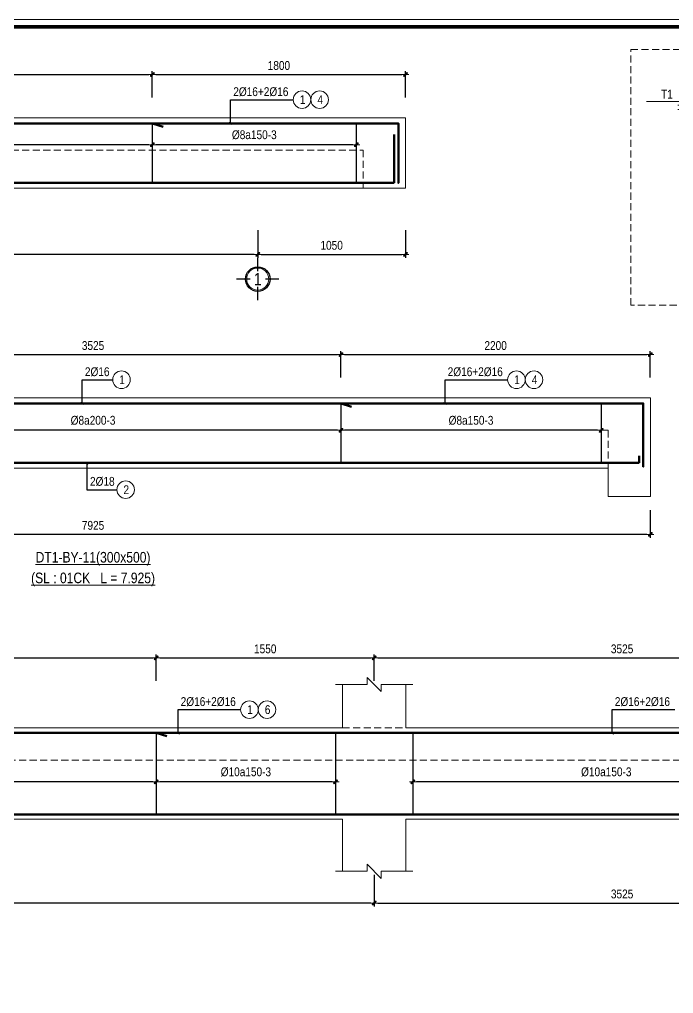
# Model space of a CAD drawing. Header units: millimetres. Extents: x 397144 to 8960116, y 345581 to 674207.
# Drawn here: x 4984705 to 4989355, y 633384 to 640310 of the extents above; entities that cross this region are included whole.
import ezdxf
from ezdxf.enums import TextEntityAlignment as Align
from ezdxf.xclip import XClip

# ---------------------------------------------------------------- set-up
doc = ezdxf.new("R2010")
doc.units = ezdxf.units.MM
doc.header["$XCLIPFRAME"] = 0
doc.header["$PDSIZE"] = -10
doc.linetypes.add('HIDDEN', pattern=[0.375, 0.25, -0.125])
doc.layers.get('0').update_dxf_attribs({"linetype": 'CONTINUOUS'})
doc.layers.get('Defpoints').update_dxf_attribs({"color": 12, "linetype": 'CONTINUOUS'})
for name, color, linetype, lineweight in [('2', 2, 'CONTINUOUS', 20), ('CDAI', 8, 'CONTINUOUS', 30), ('CTHEP', 2, 'CONTINUOUS', 50), ('DBAO', 3, 'CONTINUOUS', 20), ('DGIONG', 4, 'CONTINUOUS', 13), ('KTH', 150, 'CONTINUOUS', 5), ('Net khuat', 8, 'HIDDEN', 13), ('STICK', 1, 'CONTINUOUS', 9), ('TEXT', 7, 'CONTINUOUS', 15)]:
    doc.layers.add(name, color=color, linetype=linetype, lineweight=lineweight)
doc.layers.add('8', color=8, linetype='CONTINUOUS')
doc.layers.add('HATCH', color=7, linetype='CONTINUOUS', lineweight=5, true_color=0x2491ff)
doc.styles.add('HELVECONDENSE', font='VHELVCN_0.TTF')
doc.styles.add('Star-HelCon', font='VHELVCN_0.TTF')
doc.styles.add('TTP-HelCon', font='VHELVCN_0.TTF')
doc.styles.add('VNI-HELVE-CONDENSE', font='VHELVCN_0.TTF')
doc.dimstyles.new('kc-25', dxfattribs={"dimtxt": 62.5, "dimasz": 20, "dimexe": 20, "dimexo": 50, "dimgap": 25, "dimtad": 3, "dimdec": 0, "dimzin": 0, "dimdsep": 46, "dimtxsty": 'VNI-HELVE-CONDENSE', "dimblk": 'DIM', "dimcen": 2.5, "dimclrd": 256, "dimclre": 154, "dimclrt": 7, "dimaunit": 1, "dimadec": 0, "dimazin": 0, "dimtfac": 1, "dimtdec": 0, "dimtix": 1, "dimtmove": 0, "dimatfit": 3, "dimldrblk": 'DOT', "dimfxl": 1, "dimtolj": 1, "dimtzin": 0, "dimarcsym": 0})
doc.dimstyles.new('TTP-25', dxfattribs={"dimscale": 25, "dimtxt": 2.5, "dimasz": 1, "dimexe": 1, "dimexo": 1, "dimgap": 0.09, "dimtad": 0, "dimdec": 4, "dimrnd": 5, "dimzin": 9, "dimdsep": 46, "dimtxsty": 'TTP-HelCon', "dimblk": 'Stick1', "dimcen": 0.09, "dimdle": 1.5, "dimclrd": 256, "dimclre": 256, "dimclrt": 7, "dimadec": 0, "dimazin": 0, "dimtfac": 1, "dimtdec": 4, "dimtmove": 0, "dimatfit": 3, "dimldrblk": '_ArchTick1', "dimfxl": 1, "dimtvp": 1, "dimtolj": 1, "dimtzin": 0, "dimarcsym": 0})

# ---------------------------------------------------------------- blocks, each defined once
blk = doc.blocks.new('Stick1')
at = {"layer": 'STICK'}
h = blk.add_hatch(color=256, dxfattribs=at)
edge = h.paths.add_edge_path()
edge.add_line((0.3, 0.5), (-0.5, -0.3))
edge.add_arc((-0.4, -0.4), 0.141, 135, 315)
edge.add_line((-0.3, -0.5), (0.5, 0.3))
edge.add_arc((0.4, 0.4), 0.141, 315, 495)
blk.add_line((1, 0), (-1, 0), dxfattribs=at)
blk.add_lwpolyline([(0.3, 0.5), (-0.5, -0.3, 1), (-0.3, -0.5), (0.5, 0.3, 1), (0.3, 0.5, 1)], format="xyb", dxfattribs=at)
blk = doc.blocks.new('*D512')
at = {"layer": 'Defpoints', "color": 0, "transparency": 16777216}
for p in [(4981174.3, 638837.7), (4986399.3, 638837.7), (4981174.3, 638639.7)]:
    blk.add_point(p, dxfattribs=at)
at = {"layer": 'KTH', "lineweight": -2, "transparency": 16777216}
for p, q in [((4981174.3, 638812.7), (4981174.3, 638614.7)), ((4986399.3, 638812.7), (4986399.3, 638614.7)), ((4986374.3, 638639.7), (4981199.3, 638639.7))]:
    blk.add_line(p, q, dxfattribs=at)
at = {"layer": 'KTH', "lineweight": -2, "transparency": 16777216, "xscale": 25, "yscale": 25, "zscale": 25, "rotation": 180}
blk.add_blockref('Stick1', (4981174.3, 638639.7), dxfattribs=at)
at = {"layer": 'KTH', "lineweight": -2, "transparency": 16777216, "xscale": 25, "yscale": 25, "zscale": 25}
blk.add_blockref('Stick1', (4986399.3, 638639.7), dxfattribs=at)
at = {"layer": 'KTH', "color": 7, "transparency": 16777216, "insert": (4983786.8, 638703.5), "char_height": 62.5, "attachment_point": 5, "style": 'TTP-HelCon'}
blk.add_mtext('\\A1;5225', dxfattribs=at)
blk = doc.blocks.new('_ArchTick1')
at = {"color": 0, "const_width": 3.81}
blk.add_lwpolyline([(-12.7, -12.7), (12.7, 12.7)], dxfattribs=at)
blk = doc.blocks.new('*D513')
at = {"layer": 'Defpoints', "color": 0, "transparency": 16777216}
for p in [(4985649.3, 639918.1), (4982974.3, 639729.1), (4985649.3, 639729.1)]:
    blk.add_point(p, dxfattribs=at)
at = {"layer": 'KTH', "lineweight": -2, "transparency": 16777216}
for p, q in [((4982974.3, 639754.1), (4982974.3, 639943.1)), ((4982999.3, 639918.1), (4985624.3, 639918.1)), ((4985649.3, 639754.1), (4985649.3, 639943.1))]:
    blk.add_line(p, q, dxfattribs=at)
at = {"layer": 'KTH', "lineweight": -2, "transparency": 16777216, "xscale": 25, "yscale": 25, "zscale": 25, "rotation": 180}
blk.add_blockref('Stick1', (4982974.3, 639918.1), dxfattribs=at)
at = {"layer": 'KTH', "lineweight": -2, "transparency": 16777216, "xscale": 25, "yscale": 25, "zscale": 25}
blk.add_blockref('Stick1', (4985649.3, 639918.1), dxfattribs=at)
at = {"layer": 'KTH', "color": 7, "transparency": 16777216, "insert": (4984311.8, 639981.9), "char_height": 62.5, "attachment_point": 5, "style": 'TTP-HelCon'}
blk.add_mtext('\\A1;2675', dxfattribs=at)
blk = doc.blocks.new('*D514')
at = {"layer": 'Defpoints', "color": 0, "transparency": 16777216}
for p in [(4987449.3, 639918.1), (4985649.3, 639729.1), (4987449.3, 639729.1)]:
    blk.add_point(p, dxfattribs=at)
at = {"layer": 'KTH', "lineweight": -2, "transparency": 16777216}
for p, q in [((4985649.3, 639754.1), (4985649.3, 639943.1)), ((4985674.3, 639918.1), (4987424.3, 639918.1)), ((4987449.3, 639754.1), (4987449.3, 639943.1))]:
    blk.add_line(p, q, dxfattribs=at)
at = {"layer": 'KTH', "lineweight": -2, "transparency": 16777216, "xscale": 25, "yscale": 25, "zscale": 25, "rotation": 180}
blk.add_blockref('Stick1', (4985649.3, 639918.1), dxfattribs=at)
at = {"layer": 'KTH', "lineweight": -2, "transparency": 16777216, "xscale": 25, "yscale": 25, "zscale": 25}
blk.add_blockref('Stick1', (4987449.3, 639918.1), dxfattribs=at)
at = {"layer": 'KTH', "color": 7, "transparency": 16777216, "insert": (4986549.3, 639981.9), "char_height": 62.5, "attachment_point": 5, "style": 'TTP-HelCon'}
blk.add_mtext('\\A1;1800', dxfattribs=at)
blk = doc.blocks.new('*D516')
at = {"layer": 'Defpoints', "color": 0, "transparency": 16777216}
for p in [(4982974.3, 639559.2), (4985649.3, 639559.2), (4982974.3, 639419.2)]:
    blk.add_point(p, dxfattribs=at)
at = {"layer": 'KTH', "lineweight": -2, "transparency": 16777216}
for p, q in [((4982974.3, 639534.2), (4982974.3, 639394.2)), ((4985649.3, 639534.2), (4985649.3, 639394.2)), ((4985624.3, 639419.2), (4982999.3, 639419.2))]:
    blk.add_line(p, q, dxfattribs=at)
at = {"layer": 'KTH', "lineweight": -2, "transparency": 16777216, "xscale": 25, "yscale": 25, "zscale": 25, "rotation": 180}
blk.add_blockref('Stick1', (4982974.3, 639419.2), dxfattribs=at)
at = {"layer": 'KTH', "lineweight": -2, "transparency": 16777216, "xscale": 25, "yscale": 25, "zscale": 25}
blk.add_blockref('Stick1', (4985649.3, 639419.2), dxfattribs=at)
at = {"layer": 'KTH', "color": 7, "transparency": 16777216, "insert": (4984311.8, 639489.1), "char_height": 62.5, "attachment_point": 5, "style": 'TTP-HelCon'}
blk.add_mtext('\\A1;Þ8a200-3', dxfattribs=at)
blk = doc.blocks.new('*D517')
at = {"layer": 'Defpoints', "color": 0, "transparency": 16777216}
for p in [(4985649.3, 639559.2), (4987099.3, 639559.2), (4985649.3, 639419.2)]:
    blk.add_point(p, dxfattribs=at)
at = {"layer": 'KTH', "lineweight": -2, "transparency": 16777216}
for p, q in [((4985649.3, 639534.2), (4985649.3, 639394.2)), ((4987099.3, 639534.2), (4987099.3, 639394.2)), ((4987074.3, 639419.2), (4985674.3, 639419.2))]:
    blk.add_line(p, q, dxfattribs=at)
at = {"layer": 'KTH', "lineweight": -2, "transparency": 16777216, "xscale": 25, "yscale": 25, "zscale": 25, "rotation": 180}
blk.add_blockref('Stick1', (4985649.3, 639419.2), dxfattribs=at)
at = {"layer": 'KTH', "lineweight": -2, "transparency": 16777216, "xscale": 25, "yscale": 25, "zscale": 25}
blk.add_blockref('Stick1', (4987099.3, 639419.2), dxfattribs=at)
at = {"layer": 'KTH', "color": 7, "transparency": 16777216, "insert": (4986374.3, 639489.1), "char_height": 62.5, "attachment_point": 5, "style": 'TTP-HelCon'}
blk.add_mtext('\\A1;Þ8a150-3', dxfattribs=at)
blk = doc.blocks.new('dau truc')
blk.add_circle((0, 0), 180)
at = {"layer": '8'}
for p, q in [((0, 127), (0, 345)), ((-127, 0), (-345, 0)), ((345, 0), (127, 0)), ((0, -345), (0, -127))]:
    blk.add_line(p, q, dxfattribs=at)
blk.add_circle((0, 0), 200, dxfattribs=at)
at = {"layer": 'TEXT', "style": 'HELVECONDENSE'}
blk.add_attdef('A', text='', height=233, dxfattribs=at).set_placement((0, 0), align=Align.MIDDLE)
blk = doc.blocks.new('*D518')
at = {"layer": 'Defpoints', "color": 0, "transparency": 16777216}
for p in [(4986399.3, 638837.7), (4987449.3, 638837.7), (4987449.3, 638639.7)]:
    blk.add_point(p, dxfattribs=at)
at = {"layer": 'KTH', "lineweight": -2, "transparency": 16777216}
for p, q in [((4986399.3, 638812.7), (4986399.3, 638614.7)), ((4987449.3, 638812.7), (4987449.3, 638614.7)), ((4986424.3, 638639.7), (4987424.3, 638639.7))]:
    blk.add_line(p, q, dxfattribs=at)
at = {"layer": 'KTH', "lineweight": -2, "transparency": 16777216, "xscale": 25, "yscale": 25, "zscale": 25, "rotation": 180}
blk.add_blockref('Stick1', (4986399.3, 638639.7), dxfattribs=at)
at = {"layer": 'KTH', "lineweight": -2, "transparency": 16777216, "xscale": 25, "yscale": 25, "zscale": 25}
blk.add_blockref('Stick1', (4987449.3, 638639.7), dxfattribs=at)
at = {"layer": 'KTH', "color": 7, "transparency": 16777216, "insert": (4986924.3, 638703.5), "char_height": 62.5, "attachment_point": 5, "style": 'TTP-HelCon'}
blk.add_mtext('\\A1;1050', dxfattribs=at)
blk = doc.blocks.new('DIM')
h = blk.add_hatch(color=1)
h.paths.add_polyline_path([(0.49, 0.29, 1), (0.29, 0.49), (-0.19, 0), (0.19, 0)])
h.paths.add_polyline_path([(0.19, 0), (-0.19, 0), (-0.49, -0.29, 1), (-0.29, -0.49)])
at = {"color": 9}
for p, q in [((-0.19, 0), (-1.5, 0)), ((0.19, 0), (1.5, 0))]:
    blk.add_line(p, q, dxfattribs=at)
at = {"color": 1}
for p, q in [((-0.49, -0.29), (0.29, 0.49)), ((-0.29, -0.49), (0.49, 0.29)), ((-0.19, 0), (0.19, 0))]:
    blk.add_line(p, q, dxfattribs=at)
blk.add_arc((-0.39, -0.39), 0.138, 135, 315, dxfattribs=at)
blk = doc.blocks.new('*D521')
at = {"layer": 'Defpoints', "color": 0, "transparency": 16777216}
for p in [(4981265.3, 636846.7), (4989190.3, 636846.7), (4981265.3, 636648.7)]:
    blk.add_point(p, dxfattribs=at)
at = {"layer": 'KTH', "lineweight": -2, "transparency": 16777216}
for p, q in [((4981265.3, 636821.7), (4981265.3, 636623.7)), ((4989190.3, 636821.7), (4989190.3, 636623.7)), ((4989165.3, 636648.7), (4981290.3, 636648.7))]:
    blk.add_line(p, q, dxfattribs=at)
at = {"layer": 'KTH', "lineweight": -2, "transparency": 16777216, "xscale": 25, "yscale": 25, "zscale": 25, "rotation": 180}
blk.add_blockref('Stick1', (4981265.3, 636648.7), dxfattribs=at)
at = {"layer": 'KTH', "lineweight": -2, "transparency": 16777216, "xscale": 25, "yscale": 25, "zscale": 25}
blk.add_blockref('Stick1', (4989190.3, 636648.7), dxfattribs=at)
at = {"layer": 'KTH', "color": 7, "transparency": 16777216, "insert": (4985227.8, 636712.5), "char_height": 62.5, "attachment_point": 5, "style": 'TTP-HelCon'}
blk.add_mtext('\\A1;7925', dxfattribs=at)
blk = doc.blocks.new('*D522')
at = {"layer": 'Defpoints', "color": 0, "transparency": 16777216}
for p in [(4986990.3, 637927.1), (4983465.3, 637738.1), (4986990.3, 637738.1)]:
    blk.add_point(p, dxfattribs=at)
at = {"layer": 'KTH', "lineweight": -2, "transparency": 16777216}
for p, q in [((4983465.3, 637763.1), (4983465.3, 637952.1)), ((4986990.3, 637763.1), (4986990.3, 637952.1)), ((4983490.3, 637927.1), (4986965.3, 637927.1))]:
    blk.add_line(p, q, dxfattribs=at)
at = {"layer": 'KTH', "lineweight": -2, "transparency": 16777216, "xscale": 25, "yscale": 25, "zscale": 25, "rotation": 180}
blk.add_blockref('Stick1', (4983465.3, 637927.1), dxfattribs=at)
at = {"layer": 'KTH', "lineweight": -2, "transparency": 16777216, "xscale": 25, "yscale": 25, "zscale": 25}
blk.add_blockref('Stick1', (4986990.3, 637927.1), dxfattribs=at)
at = {"layer": 'KTH', "color": 7, "transparency": 16777216, "insert": (4985227.8, 637990.9), "char_height": 62.5, "attachment_point": 5, "style": 'TTP-HelCon'}
blk.add_mtext('\\A1;3525', dxfattribs=at)
blk = doc.blocks.new('*D523')
at = {"layer": 'Defpoints', "color": 0, "transparency": 16777216}
for p in [(4989190.3, 637927.1), (4986990.3, 637738.1), (4989190.3, 637738.1)]:
    blk.add_point(p, dxfattribs=at)
at = {"layer": 'KTH', "lineweight": -2, "transparency": 16777216}
for p, q in [((4986990.3, 637763.1), (4986990.3, 637952.1)), ((4989190.3, 637763.1), (4989190.3, 637952.1)), ((4987015.3, 637927.1), (4989165.3, 637927.1))]:
    blk.add_line(p, q, dxfattribs=at)
at = {"layer": 'KTH', "lineweight": -2, "transparency": 16777216, "xscale": 25, "yscale": 25, "zscale": 25, "rotation": 180}
blk.add_blockref('Stick1', (4986990.3, 637927.1), dxfattribs=at)
at = {"layer": 'KTH', "lineweight": -2, "transparency": 16777216, "xscale": 25, "yscale": 25, "zscale": 25}
blk.add_blockref('Stick1', (4989190.3, 637927.1), dxfattribs=at)
at = {"layer": 'KTH', "color": 7, "transparency": 16777216, "insert": (4988090.3, 637990.9), "char_height": 62.5, "attachment_point": 5, "style": 'TTP-HelCon'}
blk.add_mtext('\\A1;2200', dxfattribs=at)
blk = doc.blocks.new('*D525')
at = {"layer": 'Defpoints', "color": 0, "transparency": 16777216}
for p in [(4983465.3, 637528.7), (4986990.3, 637528.7), (4983465.3, 637388.7)]:
    blk.add_point(p, dxfattribs=at)
at = {"layer": 'KTH', "lineweight": -2, "transparency": 16777216}
for p, q in [((4983465.3, 637503.7), (4983465.3, 637363.7)), ((4986990.3, 637503.7), (4986990.3, 637363.7)), ((4986965.3, 637388.7), (4983490.3, 637388.7))]:
    blk.add_line(p, q, dxfattribs=at)
at = {"layer": 'KTH', "lineweight": -2, "transparency": 16777216, "xscale": 25, "yscale": 25, "zscale": 25, "rotation": 180}
blk.add_blockref('Stick1', (4983465.3, 637388.7), dxfattribs=at)
at = {"layer": 'KTH', "lineweight": -2, "transparency": 16777216, "xscale": 25, "yscale": 25, "zscale": 25}
blk.add_blockref('Stick1', (4986990.3, 637388.7), dxfattribs=at)
at = {"layer": 'KTH', "color": 7, "transparency": 16777216, "insert": (4985227.8, 637458.6), "char_height": 62.5, "attachment_point": 5, "style": 'TTP-HelCon'}
blk.add_mtext('\\A1;Þ8a200-3', dxfattribs=at)
blk = doc.blocks.new('*D526')
at = {"layer": 'Defpoints', "color": 0, "transparency": 16777216}
for p in [(4986990.3, 637528.7), (4988840.3, 637528.7), (4986990.3, 637388.7)]:
    blk.add_point(p, dxfattribs=at)
at = {"layer": 'KTH', "lineweight": -2, "transparency": 16777216}
for p, q in [((4986990.3, 637503.7), (4986990.3, 637363.7)), ((4988840.3, 637503.7), (4988840.3, 637363.7)), ((4988815.3, 637388.7), (4987015.3, 637388.7))]:
    blk.add_line(p, q, dxfattribs=at)
at = {"layer": 'KTH', "lineweight": -2, "transparency": 16777216, "xscale": 25, "yscale": 25, "zscale": 25, "rotation": 180}
blk.add_blockref('Stick1', (4986990.3, 637388.7), dxfattribs=at)
at = {"layer": 'KTH', "lineweight": -2, "transparency": 16777216, "xscale": 25, "yscale": 25, "zscale": 25}
blk.add_blockref('Stick1', (4988840.3, 637388.7), dxfattribs=at)
at = {"layer": 'KTH', "color": 7, "transparency": 16777216, "insert": (4987915.3, 637458.6), "char_height": 62.5, "attachment_point": 5, "style": 'TTP-HelCon'}
blk.add_mtext('\\A1;Þ8a150-3', dxfattribs=at)
blk = doc.blocks.new('*D538')
at = {"layer": 'Defpoints', "color": 0, "transparency": 16777216}
for p in [(4985677.1, 635770.6), (4982202.1, 635581.6), (4985677.1, 635581.6)]:
    blk.add_point(p, dxfattribs=at)
at = {"layer": 'KTH', "lineweight": -2, "transparency": 16777216}
for p, q in [((4982202.1, 635606.6), (4982202.1, 635795.6)), ((4985677.1, 635606.6), (4985677.1, 635795.6)), ((4982227.1, 635770.6), (4985652.1, 635770.6))]:
    blk.add_line(p, q, dxfattribs=at)
at = {"layer": 'KTH', "lineweight": -2, "transparency": 16777216, "xscale": 25, "yscale": 25, "zscale": 25, "rotation": 180}
blk.add_blockref('Stick1', (4982202.1, 635770.6), dxfattribs=at)
at = {"layer": 'KTH', "lineweight": -2, "transparency": 16777216, "xscale": 25, "yscale": 25, "zscale": 25}
blk.add_blockref('Stick1', (4985677.1, 635770.6), dxfattribs=at)
at = {"layer": 'KTH', "color": 7, "transparency": 16777216, "insert": (4983939.6, 635834.4), "char_height": 62.5, "attachment_point": 5, "style": 'TTP-HelCon'}
blk.add_mtext('\\A1;3475', dxfattribs=at)
blk = doc.blocks.new('*D539')
at = {"layer": 'Defpoints', "color": 0, "transparency": 16777216}
for p in [(4990752.1, 635770.6), (4987227.1, 635581.6), (4990752.1, 635581.6)]:
    blk.add_point(p, dxfattribs=at)
at = {"layer": 'KTH', "lineweight": -2, "transparency": 16777216}
for p, q in [((4987227.1, 635606.6), (4987227.1, 635795.6)), ((4990752.1, 635606.6), (4990752.1, 635795.6)), ((4987252.1, 635770.6), (4990727.1, 635770.6))]:
    blk.add_line(p, q, dxfattribs=at)
at = {"layer": 'KTH', "lineweight": -2, "transparency": 16777216, "xscale": 25, "yscale": 25, "zscale": 25, "rotation": 180}
blk.add_blockref('Stick1', (4987227.1, 635770.6), dxfattribs=at)
at = {"layer": 'KTH', "lineweight": -2, "transparency": 16777216, "xscale": 25, "yscale": 25, "zscale": 25}
blk.add_blockref('Stick1', (4990752.1, 635770.6), dxfattribs=at)
at = {"layer": 'KTH', "color": 7, "transparency": 16777216, "insert": (4988989.6, 635834.4), "char_height": 62.5, "attachment_point": 5, "style": 'TTP-HelCon'}
blk.add_mtext('\\A1;3525', dxfattribs=at)
blk = doc.blocks.new('*D540')
at = {"layer": 'Defpoints', "color": 0, "transparency": 16777216}
for p in [(4980652.1, 634253.2), (4987227.1, 634253.2), (4980652.1, 634027.9)]:
    blk.add_point(p, dxfattribs=at)
at = {"layer": 'KTH', "lineweight": -2, "transparency": 16777216}
for p, q in [((4980652.1, 634228.2), (4980652.1, 634002.9)), ((4987227.1, 634228.2), (4987227.1, 634002.9)), ((4987202.1, 634027.9), (4980677.1, 634027.9))]:
    blk.add_line(p, q, dxfattribs=at)
at = {"layer": 'KTH', "lineweight": -2, "transparency": 16777216, "xscale": 25, "yscale": 25, "zscale": 25, "rotation": 180}
blk.add_blockref('Stick1', (4980652.1, 634027.9), dxfattribs=at)
at = {"layer": 'KTH', "lineweight": -2, "transparency": 16777216, "xscale": 25, "yscale": 25, "zscale": 25}
blk.add_blockref('Stick1', (4987227.1, 634027.9), dxfattribs=at)
at = {"layer": 'KTH', "color": 7, "transparency": 16777216, "insert": (4983939.6, 634091.7), "char_height": 62.5, "attachment_point": 5, "style": 'TTP-HelCon'}
blk.add_mtext('\\A1;6575', dxfattribs=at)
blk = doc.blocks.new('*D541')
at = {"layer": 'Defpoints', "color": 0, "transparency": 16777216}
for p in [(4987227.1, 634253.2), (4990752.1, 634253.2), (4990752.1, 634027.9)]:
    blk.add_point(p, dxfattribs=at)
at = {"layer": 'KTH', "lineweight": -2, "transparency": 16777216}
for p, q in [((4987227.1, 634228.2), (4987227.1, 634002.9)), ((4990752.1, 634228.2), (4990752.1, 634002.9)), ((4987252.1, 634027.9), (4990727.1, 634027.9))]:
    blk.add_line(p, q, dxfattribs=at)
at = {"layer": 'KTH', "lineweight": -2, "transparency": 16777216, "xscale": 25, "yscale": 25, "zscale": 25, "rotation": 180}
blk.add_blockref('Stick1', (4987227.1, 634027.9), dxfattribs=at)
at = {"layer": 'KTH', "lineweight": -2, "transparency": 16777216, "xscale": 25, "yscale": 25, "zscale": 25}
blk.add_blockref('Stick1', (4990752.1, 634027.9), dxfattribs=at)
at = {"layer": 'KTH', "color": 7, "transparency": 16777216, "insert": (4988989.6, 634091.7), "char_height": 62.5, "attachment_point": 5, "style": 'TTP-HelCon'}
blk.add_mtext('\\A1;3525', dxfattribs=at)
blk = doc.blocks.new('*D542')
at = {"layer": 'Defpoints', "color": 0, "transparency": 16777216}
for p in [(4982202.1, 635044.2), (4985677.1, 635044.2), (4982202.1, 634889.7)]:
    blk.add_point(p, dxfattribs=at)
at = {"layer": 'KTH', "lineweight": -2, "transparency": 16777216}
for p, q in [((4982202.1, 635019.2), (4982202.1, 634864.7)), ((4985677.1, 635019.2), (4985677.1, 634864.7)), ((4985652.1, 634889.7), (4982227.1, 634889.7))]:
    blk.add_line(p, q, dxfattribs=at)
at = {"layer": 'KTH', "lineweight": -2, "transparency": 16777216, "xscale": 25, "yscale": 25, "zscale": 25, "rotation": 180}
blk.add_blockref('Stick1', (4982202.1, 634889.7), dxfattribs=at)
at = {"layer": 'KTH', "lineweight": -2, "transparency": 16777216, "xscale": 25, "yscale": 25, "zscale": 25}
blk.add_blockref('Stick1', (4985677.1, 634889.7), dxfattribs=at)
at = {"layer": 'KTH', "color": 7, "transparency": 16777216, "insert": (4983939.6, 634959.6), "char_height": 62.5, "attachment_point": 5, "style": 'TTP-HelCon'}
blk.add_mtext('\\A1;Þ10a200-3', dxfattribs=at)
blk = doc.blocks.new('*D543')
at = {"layer": 'Defpoints', "color": 0, "transparency": 16777216}
for p in [(4987502.1, 635044.2), (4990252.1, 635044.2), (4987502.1, 634889.7)]:
    blk.add_point(p, dxfattribs=at)
at = {"layer": 'KTH', "lineweight": -2, "transparency": 16777216}
for p, q in [((4987502.1, 635019.2), (4987502.1, 634864.7)), ((4990252.1, 635019.2), (4990252.1, 634864.7)), ((4990227.1, 634889.7), (4987527.1, 634889.7))]:
    blk.add_line(p, q, dxfattribs=at)
at = {"layer": 'KTH', "lineweight": -2, "transparency": 16777216, "xscale": 25, "yscale": 25, "zscale": 25, "rotation": 180}
blk.add_blockref('Stick1', (4987502.1, 634889.7), dxfattribs=at)
at = {"layer": 'KTH', "lineweight": -2, "transparency": 16777216, "xscale": 25, "yscale": 25, "zscale": 25}
blk.add_blockref('Stick1', (4990252.1, 634889.7), dxfattribs=at)
at = {"layer": 'KTH', "color": 7, "transparency": 16777216, "insert": (4988877.1, 634959.6), "char_height": 62.5, "attachment_point": 5, "style": 'TTP-HelCon'}
blk.add_mtext('\\A1;Þ10a150-3', dxfattribs=at)
blk = doc.blocks.new('*D1023')
at = {"layer": 'Defpoints', "color": 0, "transparency": 16777216}
for p in [(4987227.1, 635770.6), (4985677.1, 635581.6), (4987227.1, 635581.6)]:
    blk.add_point(p, dxfattribs=at)
at = {"layer": 'KTH', "lineweight": -2, "transparency": 16777216}
for p, q in [((4985677.1, 635606.6), (4985677.1, 635795.6)), ((4987227.1, 635606.6), (4987227.1, 635795.6)), ((4985702.1, 635770.6), (4987202.1, 635770.6))]:
    blk.add_line(p, q, dxfattribs=at)
at = {"layer": 'KTH', "lineweight": -2, "transparency": 16777216, "xscale": 25, "yscale": 25, "zscale": 25, "rotation": 180}
blk.add_blockref('Stick1', (4985677.1, 635770.6), dxfattribs=at)
at = {"layer": 'KTH', "lineweight": -2, "transparency": 16777216, "xscale": 25, "yscale": 25, "zscale": 25}
blk.add_blockref('Stick1', (4987227.1, 635770.6), dxfattribs=at)
at = {"layer": 'KTH', "color": 7, "transparency": 16777216, "insert": (4986452.1, 635834.4), "char_height": 62.5, "attachment_point": 5, "style": 'TTP-HelCon'}
blk.add_mtext('\\A1;1550', dxfattribs=at)
blk = doc.blocks.new('*D1024')
at = {"layer": 'Defpoints', "color": 0, "transparency": 16777216}
for p in [(4985677.1, 635044.2), (4986952.1, 635044.2), (4985677.1, 634889.7)]:
    blk.add_point(p, dxfattribs=at)
at = {"layer": 'KTH', "lineweight": -2, "transparency": 16777216}
for p, q in [((4985677.1, 635019.2), (4985677.1, 634864.7)), ((4986952.1, 635019.2), (4986952.1, 634864.7)), ((4986927.1, 634889.7), (4985702.1, 634889.7))]:
    blk.add_line(p, q, dxfattribs=at)
at = {"layer": 'KTH', "lineweight": -2, "transparency": 16777216, "xscale": 25, "yscale": 25, "zscale": 25, "rotation": 180}
blk.add_blockref('Stick1', (4985677.1, 634889.7), dxfattribs=at)
at = {"layer": 'KTH', "lineweight": -2, "transparency": 16777216, "xscale": 25, "yscale": 25, "zscale": 25}
blk.add_blockref('Stick1', (4986952.1, 634889.7), dxfattribs=at)
at = {"layer": 'KTH', "color": 7, "transparency": 16777216, "insert": (4986314.6, 634959.6), "char_height": 62.5, "attachment_point": 5, "style": 'TTP-HelCon'}
blk.add_mtext('\\A1;Þ10a150-3', dxfattribs=at)
blk = doc.blocks.new('CODE')
at = {"layer": 'DBAO'}
for p, q in [((-62.5, -20), (-62.5, 105)), ((-62.5, 0), (-137.5, 30)), ((-137.5, 30), (0, 30)), ((-137.5, 0), (0, 0)), ((-112.5, 55), (223.6, 55))]:
    blk.add_line(p, q, dxfattribs=at)
at = {"layer": 'HATCH', "color": 1}
blk.add_solid([(-62.5, 0), (-137.5, 30), (-62.5, 30)], dxfattribs=at)
blk = doc.blocks.new('CHG_XX_Khung ten')
blk.add_lwpolyline([(15, 579), (826, 579), (826, 15), (15, 15)], close=True)
at = {"color": 4, "linetype": 'Continuous', "const_width": 1}
blk.add_lwpolyline([(17, 577), (824, 577), (824, 17), (17, 17)], close=True, dxfattribs=at)
blk = doc.blocks.new('BY-18')
at = {"layer": 'CTHEP'}
blk.add_line((5138019.31863, 546695.82682), (5214372.22878, 546695.77869), dxfattribs=at)
for points in [[(5214555.59356, 546376.57918), (5214555.59356, 547004.7664), (5137865.59357, 547004.84194)], [(5153373.34267, 546382.82784), (5162804.59965, 546382.82083), (5163384.46139, 546382.81892), (5170035.59357, 546382.79064), (5170609.63908, 546382.78875), (5214493.76072, 546382.7666), (5214493.76072, 546905.64212)]]:
    blk.add_lwpolyline(points, dxfattribs=at)
at = {"layer": 'DBAO'}
blk.add_lwpolyline([(5162910.95484, 547043.68418), (5137835.59357, 547043.85344), (5137835.59357, 546343.84194), (5137835.59357, 546343.84194), (5137835.59357, 546023.84194)], dxfattribs=at)
at = {"layer": 'Net khuat', "ltscale": 200}
blk.add_lwpolyline([(5137835.59357, 546343.84194), (5137835.59357, 546343.84194), (5138435.59357, 546343.84194), (5138435.59357, 546813.84194), (5214585.59357, 546813.84194)], dxfattribs=at)

msp = doc.modelspace()

# ---------------------------------------------------------------- linework, layer by layer
at = {"layer": 'CDAI', "ltscale": 52.5}
for p, q in [((4985649.3233, 639574.68572), (4985649.3233, 639144.68572)), ((4987099.3233, 639574.68572), (4987099.3233, 639144.68572)), ((4986990.34869, 637583.65846), (4986990.34869, 637153.65846)), ((4988840.34869, 637583.65846), (4988840.34869, 637153.65846)), ((4985677.09532, 635238.21023), (4985677.09532, 634658.21023)), ((4986952.09532, 635238.21023), (4986952.09532, 634658.21023)), ((4987502.09533, 635238.21023), (4987502.09533, 634658.21023))]:
    msp.add_line(p, q, dxfattribs=at)
at = {"layer": 'CTHEP'}
for p, q in [((4985650.3233, 639570.68572), (4985725.3233, 639545.68572)), ((4987370.06877, 639148.68572), (4987370.06877, 639492.70312)), ((4986991.34869, 637579.65846), (4987066.34869, 637554.65846)), ((4989110.34869, 637157.65846), (4989110.34869, 637207.65846)), ((4990702.09532, 635238.21023), (4977047.09533, 635238.21023)), ((4985752.09532, 635213.21023), (4985677.09532, 635238.21023))]:
    msp.add_line(p, q, dxfattribs=at)
for points in [[(4981219.32329, 639150.71369), (4981219.32329, 639570.68572), (4987399.3233, 639570.68572), (4987399.3233, 639147.15367), (4987399.3233, 639147.15367)], [(4981240.94379, 639148.68572), (4987370.06877, 639148.68572)], [(4981310.34869, 637129.65846), (4981310.34869, 637579.65846), (4989140.34869, 637579.65846), (4989140.34869, 637129.65846), (4989140.34869, 637129.65846)], [(4981340.34869, 637157.65846), (4989110.34869, 637157.65846)], [(4977102.09533, 635043.19602), (4977102.09533, 634658.21023), (4990652.09532, 634658.21023)]]:
    msp.add_lwpolyline(points, dxfattribs=at)
at = {"layer": 'DBAO'}
for p, q in [((4981265.34869, 637618.65846), (4989190.34869, 637618.65846)), ((4989190.34869, 637618.65846), (4989190.34869, 636918.65846)), ((4988890.34869, 637118.65846), (4981565.34869, 637118.65846)), ((4988890.34869, 637118.65846), (4988890.34869, 636918.65846)), ((4988890.34869, 636918.65846), (4989190.34869, 636918.65846))]:
    msp.add_line(p, q, dxfattribs=at)
for points in [[(4981174.32329, 639609.68572), (4987449.3233, 639609.68572), (4987449.3233, 639609.68572), (4987449.3233, 639109.68572), (4981174.32329, 639109.68572), (4981174.32329, 639109.68572), (4981174.32329, 639609.68572), (4981174.32329, 639609.68572)], [(4981102.09533, 635581.60457), (4981102.09533, 635273.21023), (4987002.09532, 635273.21023)], [(4987002.09532, 635581.60457), (4987002.09532, 635273.21023)], [(4987452.09532, 635273.21023), (4990302.09532, 635273.21023), (4990302.09532, 635581.60457)], [(4987452.09532, 635581.60457), (4987452.09532, 635273.21023)], [(4981102.09533, 634253.21023), (4981102.09533, 634623.21023), (4987002.09532, 634623.21023)], [(4987002.09532, 634253.21023), (4987002.09532, 634623.21023)], [(4987452.09532, 634623.21023), (4990302.09532, 634623.21023), (4990302.09532, 634253.21023)], [(4987452.09532, 634253.21023), (4987452.09532, 634623.21023)]]:
    msp.add_lwpolyline(points, dxfattribs=at)
at = {"layer": 'DGIONG'}
for points in [[(4986952.09532, 635581.60457), (4987177.09532, 635581.60457), (4987177.09532, 635631.60457), (4987277.09532, 635531.60457), (4987277.09532, 635581.60457), (4987502.09532, 635581.60457)], [(4986952.09532, 634253.21023), (4987177.09532, 634253.21023), (4987177.09532, 634303.21023), (4987277.09532, 634203.21023), (4987277.09532, 634253.21023), (4987502.09532, 634253.21023)]]:
    msp.add_lwpolyline(points, dxfattribs=at)
for centre in [(4986713.80554, 639739.19483), (4986838.80554, 639739.19483), (4985430.00934, 637748.16757), (4988238.33093, 637748.16757), (4988363.33093, 637748.16757), (4985459.87043, 636966.6142), (4986339.78296, 635402.71934), (4986464.78296, 635402.71934)]:
    msp.add_circle(centre, 62.5, dxfattribs=at)
at = {"layer": 'Net khuat', "ltscale": 200}
for p, q in [((4981574.32329, 639379.68572), (4987149.3233, 639379.68572)), ((4987149.3233, 639379.68572), (4987149.3233, 639109.68572)), ((4981565.34869, 637388.65846), (4988890.34869, 637388.65846)), ((4988890.34869, 637388.65846), (4988890.34869, 637118.65846)), ((4987002.09532, 635273.21023), (4987452.09532, 635273.21023)), ((4980952.09533, 635044.18697), (4990302.09532, 635044.18697))]:
    msp.add_line(p, q, dxfattribs=at)
msp.add_lwpolyline([(4989052.51834, 640096.62797), (4990877.60863, 640096.62797), (4990877.60863, 638278.33582), (4989052.51834, 638278.33582)], close=True, dxfattribs=at)

# ---------------------------------------------------------------- block references
at = {"layer": '2', "ltscale": 300}
ref = msp.add_blockref('dau truc', (4986399.32329, 638463.84332), dxfattribs=dict(at, xscale=0.4367131292819977, yscale=0.4367131292819977, zscale=0.4367131292819977))
ref.add_attrib('A', '1', dxfattribs={"layer": 'TEXT', "height": 87.5, "style": 'HELVECONDENSE'}).set_placement((4986399.32329, 638463.84332), align=Align.MIDDLE)
at = {"layer": 'CDAI'}
ref = msp.add_blockref('BY-18', (-155872.1137, 90077.61956), dxfattribs=at)
XClip(ref).set_block_clipping_path([(5153708.7251871489, 545383.9149521468), (5170810.3260711264, 547704.4349580166)])
ref = msp.add_blockref('BY-18', (-172036.49636, 87743.96374), dxfattribs=at)
XClip(ref).set_block_clipping_path([(5169868.4667824525, 545261.8675704836), (5186892.9658122761, 547704.4349580166)])
at = {"layer": 'KTH', "linetype": 'Continuous', "xscale": -1}
msp.add_blockref('CODE', (4989387.05103, 639670.32657), dxfattribs=at)

# ---------------------------------------------------------------- texts
at = {"layer": 'TEXT', "style": 'TTP-HelCon'}
for s, p in [('2Þ16+2Þ16', (4986224.80351, 639765.04778)), ('2Þ16', (4985169.88545, 637774.02051)), ('2Þ16+2Þ16', (4987749.32891, 637774.02051)), ('2Þ18', (4985206.06257, 636994.51125)), ('2Þ16+2Þ16', (4985850.78094, 635428.57228)), ('2Þ16+2Þ16', (4988937.74501, 635428.57228))]:
    msp.add_text(s, height=62.5, dxfattribs=at).set_placement(p)
at = {"layer": 'TEXT', "style": 'Star-HelCon'}
for s, p in [('1', (4986717.9722, 639739.19483)), ('4', (4986842.9722, 639739.19483)), ('1', (4985434.17601, 637748.16757)), ('1', (4988242.4976, 637748.16757)), ('4', (4988367.4976, 637748.16757)), ('2', (4985464.0371, 636966.6142)), ('1', (4986343.94963, 635402.71934)), ('6', (4986468.94963, 635402.71934))]:
    msp.add_text(s, height=62.5, dxfattribs=at).set_placement(p, align=Align.MIDDLE)
at = {"layer": 'TEXT', "style": 'TTP-HelCon'}
msp.add_text('T1    ', height=62.5, dxfattribs=at).set_placement((4989429.3177, 639747.32157), align=Align.RIGHT)
for s, p in [('%%UDT1-BY-11(300x500)', (4985227.84869, 636448.68059)), ('%%U(SL : 01CK   L = 7.925)', (4985227.84869, 636301.78599))]:
    msp.add_text(s, height=75, dxfattribs=at).set_placement(p, align=Align.CENTER)

# ---------------------------------------------------------------- dimensions: what is measured, and where the dimension line sits
at = {"layer": 'KTH'}
for base, p1, p2, picture, middle in [((4985649.3233, 639918.08006), (4982974.32329, 639729.08006), (4985649.3233, 639729.08006), '*D513', (4984311.8233, 639981.9134)), ((4987449.3233, 639918.08006), (4985649.3233, 639729.08006), (4987449.3233, 639729.08006), '*D514', (4986549.3233, 639981.9134)), ((4987449.3233, 638639.70785), (4986399.32329, 638837.68572), (4987449.3233, 638837.68572), '*D518', (4986924.32329, 638703.54119)), ((4986990.34869, 637927.0528), (4983465.34869, 637738.0528), (4986990.34869, 637738.0528), '*D522', (4985227.84869, 637990.88613)), ((4989190.34869, 637927.0528), (4986990.34869, 637738.0528), (4989190.34869, 637738.0528), '*D523', (4988090.34869, 637990.88613)), ((4985677.09532, 635770.60457), (4982202.09533, 635581.60457), (4985677.09532, 635581.60457), '*D538', (4983939.59533, 635834.4379)), ((4987227.09532, 635770.60457), (4985677.09532, 635581.60457), (4987227.09532, 635581.60457), '*D1023', (4986452.09532, 635834.4379)), ((4990752.09532, 635770.60457), (4987227.09532, 635581.60457), (4990752.09532, 635581.60457), '*D539', (4988989.59532, 635834.4379))]:
    dim = msp.add_linear_dim(base=base, p1=p1, p2=p2, angle=180, dimstyle='TTP-25', override={"dimtmove": 1}, dxfattribs=at)
    dim.commit()
    dim.dimension.update_dxf_attribs({"geometry": picture, "text_midpoint": middle})
for base, p1, p2, text, picture, middle in [((4982974.32329, 639419.19527), (4985649.3233, 639559.20845), (4982974.32329, 639559.20845), 'Þ8a200-3', '*D516', (4984311.8233, 639489.11194)), ((4985649.3233, 639419.19527), (4987099.3233, 639559.20845), (4985649.3233, 639559.20845), 'Þ8a150-3', '*D517', (4986374.3233, 639489.11194)), ((4983465.34869, 637388.65846), (4986990.34869, 637528.67164), (4983465.34869, 637528.67164), 'Þ8a200-3', '*D525', (4985227.84869, 637458.57512)), ((4986990.34869, 637388.65846), (4988840.34869, 637528.67164), (4986990.34869, 637528.67164), 'Þ8a150-3', '*D526', (4987915.34869, 637458.57512)), ((4982202.09533, 634889.67982), (4985677.09532, 635044.18697), (4982202.09533, 635044.18697), 'Þ10a200-3', '*D542', (4983939.59533, 634959.59648)), ((4985677.09532, 634889.67982), (4986952.09532, 635044.18697), (4985677.09532, 635044.18697), 'Þ10a150-3', '*D1024', (4986314.59532, 634959.59648)), ((4987502.09533, 634889.67982), (4990252.09532, 635044.18697), (4987502.09533, 635044.18697), 'Þ10a150-3', '*D543', (4988877.09533, 634959.59648))]:
    dim = msp.add_linear_dim(base=base, p1=p1, p2=p2, angle=180, text=text, dimstyle='TTP-25', override={"dimtmove": 1}, dxfattribs=at)
    dim.commit()
    dim.dimension.update_dxf_attribs({"geometry": picture, "text_midpoint": middle})
for base, p1, p2, picture, middle in [((4981174.32329, 638639.70785), (4986399.32329, 638837.68572), (4981174.32329, 638837.68572), '*D512', (4983786.82329, 638703.54119)), ((4981265.34869, 636648.68059), (4989190.34869, 636846.65846), (4981265.34869, 636846.65846), '*D521', (4985227.84869, 636712.51392)), ((4980652.09533, 634027.8894), (4987227.09532, 634253.21023), (4980652.09533, 634253.21023), '*D540', (4983939.59533, 634091.72273)), ((4990752.09532, 634027.8894), (4987227.09532, 634253.21023), (4990752.09532, 634253.21023), '*D541', (4988989.59532, 634091.72273))]:
    dim = msp.add_linear_dim(base=base, p1=p1, p2=p2, dimstyle='TTP-25', override={"dimtmove": 1}, dxfattribs=at)
    dim.commit()
    dim.dimension.update_dxf_attribs({"geometry": picture, "text_midpoint": middle})

# ---------------------------------------------------------------- leaders
at = {"layer": 'DGIONG'}
for points in [[(4986206.29175, 639570.68572), (4986206.29148, 639739.19483), (4986651.30554, 639739.19483)], [(4985151.37368, 637579.65846), (4985151.37342, 637748.16757), (4985367.50934, 637748.16757)], [(4987730.81714, 637579.65846), (4987730.81688, 637748.16757), (4988175.83093, 637748.16757)], [(4985183.0508, 637153.65846), (4985183.05054, 636966.6142), (4985397.37043, 636966.6142)], [(4985832.26917, 635234.21023), (4985832.26891, 635402.71934), (4986277.28296, 635402.71934)], [(4988919.23324, 635234.21023), (4988919.23298, 635402.71934), (4989364.24704, 635402.71934)]]:
    msp.add_leader(points, dimstyle='kc-25', override={"dimtad": 0, "dimldrblk": 'ArchTick', "dimfxl": 100, "dimarcsym": 1}, dxfattribs=at)

# ---------------------------------------------------------------- next in the draw order: block references
at = {"layer": 'KTH', "ltscale": 0.8, "xscale": 25.92478421702978, "yscale": 25.92478421702978, "zscale": 25.92478421702978}
msp.add_blockref('CHG_XX_Khung ten', (4975456.08674, 625299.06132), dxfattribs=at)

doc.saveas('drawing.dxf')
